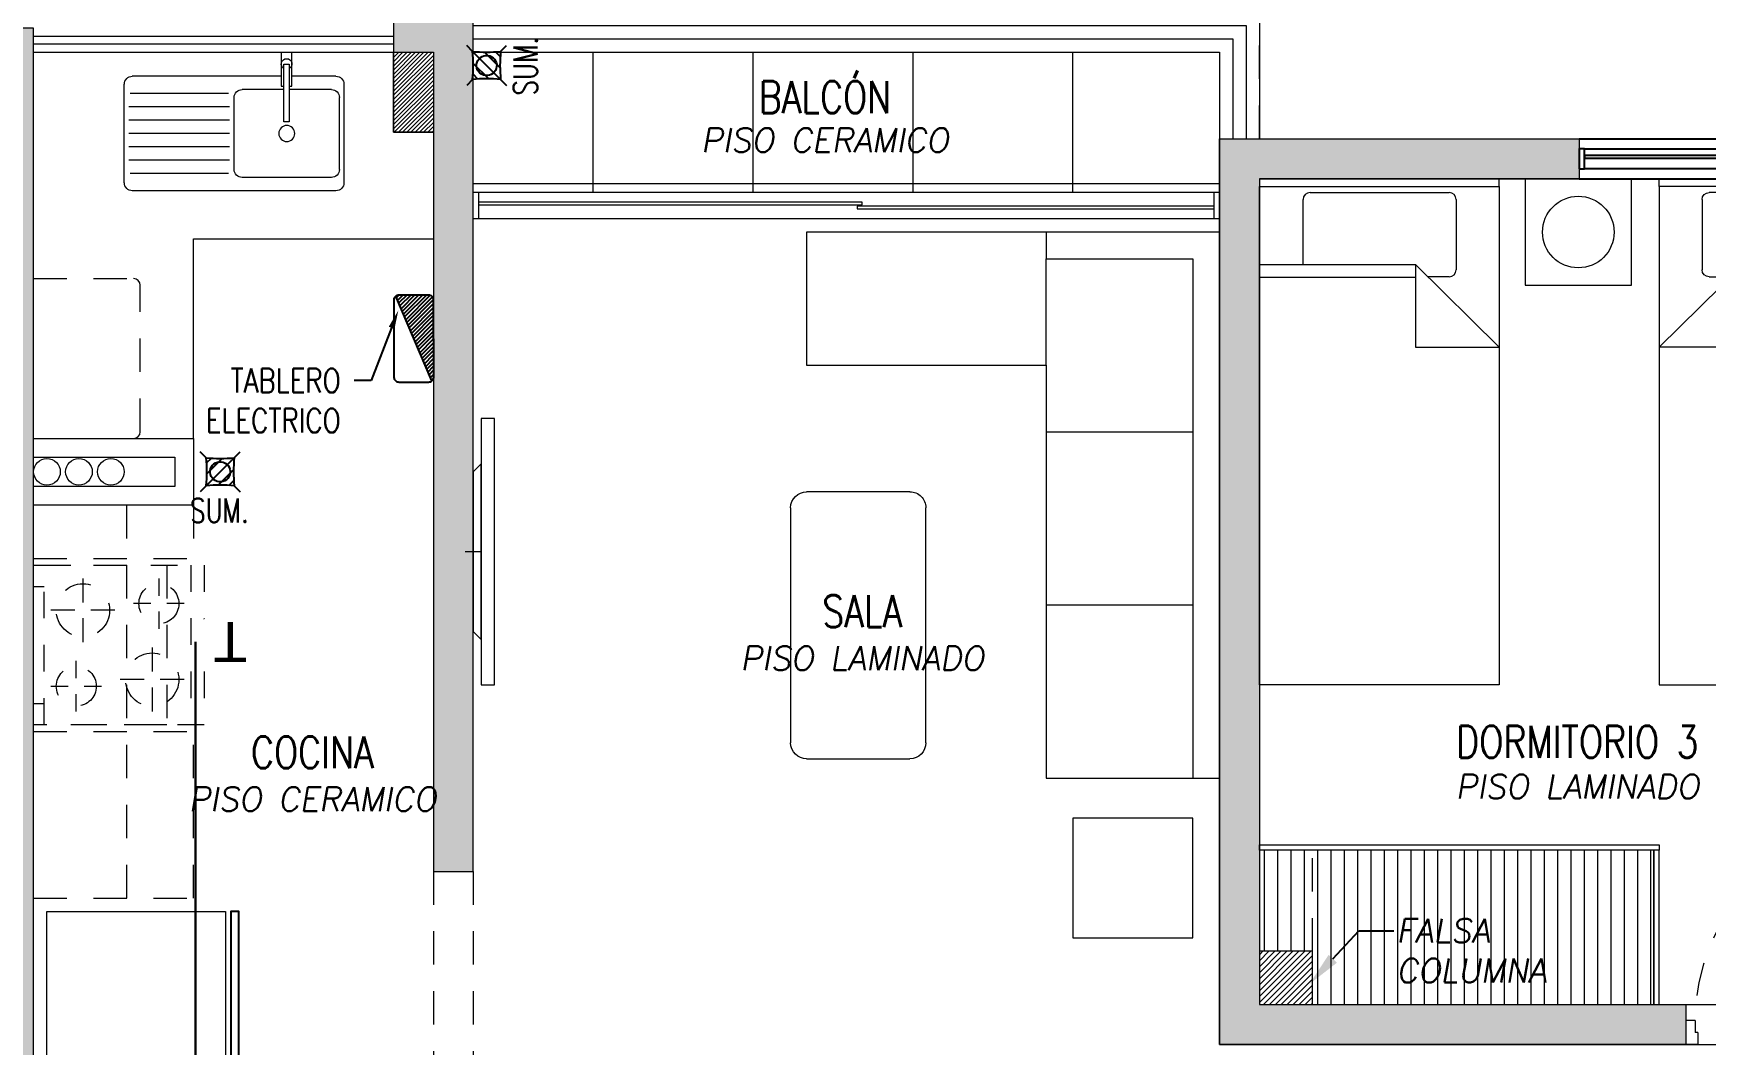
# Model space of a CAD drawing. Header units: millimetres. Extents: x -3 to 53, y -110 to 39.
# Drawn here: x 10.5 to 16.77, y -45.06 to -41.26 of the extents above; entities that cross this region are included whole.
import ezdxf
from ezdxf import colors
from ezdxf.entities.mleader import LeaderData, LeaderLine
from ezdxf.enums import TextEntityAlignment as Align
from ezdxf.math import Vec2, Vec3

# ---------------------------------------------------------------- set-up
doc = ezdxf.new("R2010")
doc.units = ezdxf.units.MM
doc.set_wipeout_variables(frame=1)
doc.linetypes.add('HIDDEN2', pattern=[0.1875, 0.125, -0.0625])
for name, color, linetype in [('A-BARANDAS', 8, 'Continuous'), ('A-COCINAS-LAV', 8, 'Continuous'), ('A-EST HATCH', 8, 'Continuous'), ('A-EST PLACAS', 8, 'Continuous'), ('A-EST VIGAS', 8, 'HIDDEN2'), ('A-HATCH', 8, 'Continuous'), ('A-MURO BAJO', 8, 'Continuous'), ('A-NUMERACIONDEP', 8, 'Continuous'), ('A-PROYECCIONES', 8, 'HIDDEN2'), ('A-TEXTO-ACABADO PISO', 8, 'Continuous'), ('A-TEXTO-INDICACIONES', 8, 'Continuous'), ('DLP_MOBILIARIO', 8, 'Continuous'), ('DLP_MOBILIARIO FIJO', 8, 'Continuous'), ('DLP_TEXTO AMBIENTE', 8, 'Continuous')]:
    doc.layers.add(name, color=color, linetype=linetype)
for name, color, linetype, lineweight in [('A-MUROS', 8, 'Continuous', 30), ('MQ.CANALI DYA', 3, 'LINEAPERPEN', 30), ('MQ_DETECTOR TEMPERATURA', 5, 'Continuous', 50)]:
    doc.layers.add(name, color=color, linetype=linetype, lineweight=lineweight)
doc.styles.add('R80', font='ARIALN.TTF', dxfattribs={"height": 2.03})
doc.styles.add('ROMANS', font='ROMANS.shx', dxfattribs={"oblique": 10})
doc.styles.get("Standard").update_dxf_attribs({"font": 'arial.ttf'})
doc.styles.add('TXT_COTAS', font='romans.shx', dxfattribs={"width": 0.8})
doc.linetypes.add('LINEAPERPEN', pattern='A,0.75,-0.2,["I",Standard,S=0.12,R=0.09,X=0,Y=-0.06],-0.25', length=1.2)

# ---------------------------------------------------------------- blocks, each defined once
blk = doc.blocks.new('_Dot')
at = {"color": 0, "linetype": 'ByBlock', "lineweight": -2}
blk.add_line((-0.5, 0), (-1, 0), dxfattribs=at)
at = {"color": 0, "linetype": 'ByBlock', "const_width": 0.5}
blk.add_lwpolyline([(-0.25, 0, 1), (0.25, 0, 1)], format="xyb", close=True, dxfattribs=at)
blk = doc.blocks.new('EST.P11')
at = {"layer": 'A-EST HATCH', "lineweight": 0}
h = blk.add_hatch(color=8, dxfattribs=at)
h.dxf.hatch_style = 1
h.paths.add_polyline_path([(10.5, -2.74), (10.5, 3.375), (12.15, 3.375), (12.15, 3.525), (10.35, 3.525), (10.35, 2.65), (8.85, 2.65), (8.85, 3.15), (8.7, 3.15), (8.7, 2.5), (10.35, 2.5), (10.35, -2.74)])
h.paths.add_polyline_path([(18.45, 7.325), (20.05, 7.325), (20.05, 10.425), (18.85, 10.425), (18.85, 10.575), (20.2, 10.575), (20.2, 7.175), (18.45, 7.175)])
h.paths.add_polyline_path([(17.65, 10.575), (17.5, 10.575), (17.5, 7.175), (17.65, 7.175)])
h.paths.add_polyline_path([(11.85, 11.05), (11.85, 10.9), (12, 10.9), (12, 7.825), (12.15, 7.825), (12.15, 11.05)])
h.paths.add_polyline_path([(22.45, 4.725), (13.05, 4.725), (13.05, 4.875), (16.6, 4.875), (16.6, 6.275), (16.8, 6.275), (16.8, 4.875), (19.7, 4.875), (19.7, 6.275), (19.85, 6.275), (19.85, 4.875), (22.25, 4.875), (22.25, 6.125), (20.6, 6.125), (20.6, 6.275), (22.875, 6.275), (22.875, 6.125), (22.45, 6.125)])
h.paths.add_polyline_path([(15.1, 10.425), (15.1, 7.325), (16.7, 7.325), (16.7, 7.175), (14.95, 7.175), (14.95, 10.575), (16.3, 10.575), (16.3, 10.425)])
h.paths.add_polyline_path([(10.35, 5.75), (8.7, 5.75), (8.7, 5.1), (8.85, 5.1), (8.85, 5.6), (10.35, 5.6), (10.35, 4.725), (12.15, 4.725), (12.15, 4.875), (10.5, 4.875), (10.5, 10.99), (10.35, 10.99)])
h.paths.add_polyline_path([(5.85, 10.9), (5.25, 10.9), (5.25, 11.05), (6, 11.05), (6, 7.65), (4.85, 7.65), (4.85, 7.8), (5.85, 7.8)])
h.paths.add_polyline_path([(4.05, 11.05), (4.05, 7.65), (3.9, 7.65), (3.9, 11.05)])
h.paths.add_polyline_path([(3.1, 7.8), (1.5, 7.8), (1.5, 10.9), (2.7, 10.9), (2.7, 11.05), (1.35, 11.05), (1.35, 7.65), (3.1, 7.65)])
h.paths.add_polyline_path([(4.05, -2.8), (4.05, 0.6), (3.9, 0.6), (3.9, -2.8)])
h.paths.add_polyline_path([(3.1, 0.45), (1.5, 0.45), (1.5, -2.65), (2.7, -2.65), (2.7, -2.8), (1.35, -2.8), (1.35, 0.6), (3.1, 0.6)])
h.paths.add_polyline_path([(8.7, -0.35), (8.85, -0.35), (8.85, -2.65), (9, -2.65), (9, -2.8), (8.7, -2.8)])
h.paths.add_polyline_path([(18.45, 0.925), (20.05, 0.925), (20.05, -2.175), (18.85, -2.175), (18.85, -2.325), (20.2, -2.325), (20.2, 1.075), (18.45, 1.075)])
h.paths.add_polyline_path([(17.65, -2.325), (17.5, -2.325), (17.5, 1.075), (17.65, 1.075)])
h.paths.add_polyline_path([(12.15, -2.8), (11.85, -2.8), (11.85, -2.65), (12, -2.65), (12, 0.425), (12.15, 0.425)])
h.paths.add_polyline_path([(15.1, -2.175), (15.1, 0.925), (16.7, 0.925), (16.7, 1.075), (14.95, 1.075), (14.95, -2.325), (16.3, -2.325), (16.3, -2.175)])
h.paths.add_polyline_path([(6, -2.8), (6, 0.6), (4.85, 0.6), (4.85, 0.45), (5.85, 0.45), (5.85, -2.65), (5.25, -2.65), (5.25, -2.8)])
h.paths.add_polyline_path([(3.0968, 5.55), (2.95, 5.55), (2.95, 6.75), (5.1, 6.75), (5.1, 6.6), (4.65, 6.6), (4.65, 5), (4.45, 5), (4.45, 6.6), (3.1, 6.6), (3.1, 5.55)], flags=17)
h.paths.add_polyline_path([(3.0968, 2.7), (2.95, 2.7), (2.95, 1.5), (5.1, 1.5), (5.1, 1.65), (4.65, 1.65), (4.65, 3.25), (4.45, 3.25), (4.45, 1.65), (3.1, 1.65), (3.1, 2.7)], flags=17)
h.paths.add_polyline_path([(8.8501, 4.2), (6, 4.2), (6, 6.75), (5.85, 6.75), (5.85, 4.2), (3.1, 4.2), (3.1, 4.8), (2.95, 4.8), (2.95, 4.2), (0.15, 4.2), (0.15, 8.25), (0, 8.25), (0, 0), (0.15, 0), (0.15, 4.05), (2.95, 4.05), (2.95, 3.45), (3.1, 3.45), (3.1, 4.05), (5.85, 4.05), (5.85, 1.5), (6, 1.5), (6, 4.05), (8.8501, 4.05)])
h.paths.add_polyline_path([(8.7, 11.05), (8.7, 8.6), (8.85, 8.6), (8.85, 10.9), (9, 10.9), (9, 11.05)])
h.paths.add_polyline_path([(22.9, 4.725), (25, 4.725), (25, 4.875), (23.05, 4.875), (23.05, 8.575), (25, 8.575), (25, 8.725), (23.05, 8.725), (23.05, 10.575), (22.2, 10.575), (22.2, 10.425), (22.9, 10.425)])
h.paths.add_polyline_path([(26.7, 4.725), (26.85, 4.725), (26.85, 8.725), (26.7, 8.725)])
h.paths.add_polyline_path([(47.1, 1.5), (45.2, 1.5), (45.2, 1.65), (46.95, 1.65), (46.95, 4.05), (41.1999, 4.05), (41.1999, 4.2), (46.95, 4.2), (46.95, 6.6), (45.2, 6.6), (45.2, 6.75), (47.1, 6.75)])
h.paths.add_polyline_path([(24.05, 3.525), (25.9, 3.525), (25.9, 3.375), (24.05, 3.375)], flags=17)
h.paths.add_polyline_path([(21.05, 1.975), (21.05, 2.125), (22.85, 2.125), (22.85, 3.375), (20.3, 3.375), (20.3, 1.975), (20.15, 1.975), (20.15, 3.375), (16.8, 3.375), (16.8, 1.975), (16.6, 1.975), (16.6, 3.375), (13.05, 3.375), (13.05, 3.525), (23.05, 3.525), (23.05, 1.975)])
h.paths.add_polyline_path([(23.05, 1.95), (23.05, -1.775), (26.7, -1.775), (26.7, 0.875), (24.35, 0.875), (24.35, 1.425), (24.05, 1.425), (24.05, 1.575), (24.5, 1.575), (24.5, 1.025), (26.7, 1.025), (26.7, 3.525), (26.85, 3.525), (26.85, -1.925), (23.05, -1.925), (23.05, -2.325), (22.2, -2.325), (22.2, -2.175), (22.9, -2.175), (22.9, 1.95)])
h.paths.add_polyline_path([(43.75, 7.8), (45.35, 7.8), (45.35, 7.6), (43.75, 7.6)])
h.paths.add_polyline_path([(43.75, 0.65), (45.35, 0.65), (45.35, 0.45), (43.75, 0.45)])
h.paths.add_polyline_path([(30.85, 2.375), (30.85, 3.525), (29.75, 3.525), (29.75, 2.375), (29.9, 2.375), (29.9, 3.375), (30.75, 3.375), (30.75, 2.375)])
h.paths.add_polyline_path([(39.5497, 4.875), (39.5497, 4.725), (39.7, 4.725), (39.7, 5.6), (41.1999, 5.6), (41.1999, 5.1009), (41.35, 5.1009), (41.35, 5.75), (39.7, 5.75), (39.7, 7.75), (39.55, 7.75), (39.55, 4.875)])
edge = h.paths.add_edge_path()
edge.add_line((30.85, 4.725), (30.85, 4.875))
edge.add_line((30.85, 4.875), (30.85, 5.875))
edge.add_line((30.85, 5.875), (30.75, 5.875))
edge.add_line((30.75, 5.875), (30.75, 4.875))
edge.add_line((30.75, 4.875), (30.35, 4.875))
edge.add_line((30.35, 4.875), (30.35, 5.875))
edge.add_line((30.35, 5.875), (30.2, 5.875))
edge.add_line((30.2, 5.875), (30.2, 4.725))
edge.add_line((30.2, 4.725), (30.85, 4.725))
h.paths.add_polyline_path([(33.45, 5.55), (33.45, 4.95), (33.25, 4.95), (33.25, 5.55), (33.3, 5.55), (33.3, 7.7501), (33.45, 7.7501)])
h.paths.add_polyline_path([(33.45, 2.7), (33.45, 3.3), (33.25, 3.3), (33.25, 2.7), (33.3, 2.7), (33.3, 0.4999), (33.45, 0.4999)])
at = {"layer": 'A-EST PLACAS', "color": 8, "lineweight": 0}
for points in [[(11.85, 11.05), (11.85, 10.9), (12, 10.9), (12, 7.825), (12.15, 7.825), (12.15, 11.05)], [(10.35, 5.75), (8.7, 5.75), (8.7, 5.1), (8.85, 5.1), (8.85, 5.6), (10.35, 5.6), (10.35, 4.725), (12.15, 4.725), (12.15, 4.875), (10.5, 4.875), (10.5, 10.99), (10.35, 10.99)], [(15.1, 10.425), (15.1, 7.325), (16.7, 7.325), (16.7, 7.175), (14.95, 7.175), (14.95, 10.575), (16.3, 10.575), (16.3, 10.425)]]:
    blk.add_lwpolyline(points, close=True, dxfattribs=at)
at = {"layer": 'A-EST VIGAS', "color": 8, "lineweight": 0}
for p, q in [((16.3, 10.575), (17.5, 10.575)), ((12, 7.825), (12, 4.875)), ((12.15, 7.825), (12.15, 4.875)), ((16.7, 7.325), (17.5, 7.325)), ((16.7, 7.175), (17.5, 7.175))]:
    blk.add_line(p, q, dxfattribs=at)
blk.add_lwpolyline([(15.1, 10.575), (15.1, 11.05), (12.15, 11.05)], dxfattribs=at)
blk = doc.blocks.new('*U254')
at = {"color": 8}
for p, q in [((-0.0526, 0.0526), (-0.0746, 0.0746)), ((0.0526, 0.0526), (0.0746, 0.0746)), ((-0.0526, -0.0526), (0.0526, 0.0526)), ((-0.051, 0.0331), (-0.0331, 0.051)), ((-0.0501, -0.008), (0.008, 0.05)), ((-0.008, -0.05), (0.0501, 0.008)), ((-0.0526, -0.0526), (-0.0746, -0.0746)), ((0.0331, -0.051), (0.051, -0.0331)), ((0.0526, -0.0526), (0.0746, -0.0746))]:
    blk.add_line(p, q, dxfattribs=at)
for centre, major_axis, start_param, end_param in [((0, 0.5882), (0.1673, 0.5115), 3.359812, 3.55544), ((-0.5912, 0), (-0.5144, 0.1682), 3.360366, 3.554886), ((0, 0), (0.0118, 0.036), 5.813820330443059, 12.09700563762265), ((0.5912, 0), (-0.5144, 0.1682), 0.218773, 0.413293), ((0, -0.5882), (-0.5115, 0.1673), -1.352577, -1.156949)]:
    blk.add_ellipse(centre, major_axis=major_axis, ratio=1, start_param=start_param, end_param=end_param, dxfattribs=at)
at = {"layer": 'A-TEXTO-INDICACIONES', "color": 8, "style": 'ROMANS', "width": 0.75}
blk.add_text('SUM.', height=0.09, dxfattribs=at).set_placement((-0.1125, -0.1903))
blk = doc.blocks.new('IISS P11')
at = {"ltscale": 0.05, "rotation": 90}
blk.add_blockref('*U254', (10.85, -0.1997), dxfattribs=at)
at = {"ltscale": 0.05}
blk.add_blockref('*U254', (9.85, -1.725), dxfattribs=at)
blk = doc.blocks.new('TEXTO AMBIENTES P11')
at = {"layer": 'A-TEXTO-ACABADO PISO', "color": 8, "lineweight": 0, "char_height": 0.09, "attachment_point": 2, "style": 'ROMANS'}
for s, width, insert in [('PISO CERAMICO', 1.20225, (12.1197, -0.435)), ('PISO LAMINADO', 1.034523, (12.2599, -2.3799, 0)), ('PISO LAMINADO', 1.20225, (14.9438, -2.8614)), ('PISO CERAMICO', 1.20225, (10.1962, -2.9087))]:
    blk.add_mtext_dynamic_manual_height_columns(s, width=width, gutter_width=12.5, heights=[0], dxfattribs=dict(at, insert=insert))
at = {"layer": 'DLP_TEXTO AMBIENTE', "color": 8, "lineweight": 0, "style": 'ROMANS', "width": 0.8}
for s, p in [('BALCÓN', (12.12, -0.3782, 0)), ('SALA', (12.26, -2.3086, 0)), ('DORMITORIO 3', (14.9436, -2.7981)), ('COCINA', (10.1962, -2.8381, 0))]:
    blk.add_text(s, height=0.12, dxfattribs=at).set_placement(p, align=Align.CENTER)
blk = doc.blocks.new('*U102')
at = {"linetype": 'Continuous'}
h = blk.add_hatch(dxfattribs=at)
h.set_pattern_fill('ANSI31', color=256, scale=0.1, style=0)
h.set_pattern_definition([(45, (0, 0), (-0.0088388, 0.0088388), [])])
h.paths.add_polyline_path([(0.1975, 0.0657, 0.414214), (0.1752, 0.088), (-0.1751, 0.0881, 0.198912), (-0.1909, 0.0816), (0.1909, -0.0816, 0.198912), (0.1975, -0.0658)])
blk.add_line((-0.1909, 0.0816), (0.1909, -0.0816), dxfattribs=at)
blk.add_lwpolyline([(-0.1975, 0.0658), (-0.1975, -0.0657, 0.414214), (-0.1752, -0.088), (0.1751, -0.0881, 0.414214), (0.1975, -0.0658), (0.1975, 0.0657, 0.414214), (0.1752, 0.088), (-0.1751, 0.0881, 0.414214)], format="xyb", close=True, dxfattribs=at)
blk = doc.blocks.new('A$C4BFA03A9')
at = {"color": 8, "lineweight": 0}
for points in [[(0.06, -0.5), (0.11, -0.5), (0.11, 0.5), (0.06, 0.5)], [(0.03, -0.3), (0.06, -0.33), (0.06, 0.33), (0.03, 0.3)]]:
    blk.add_lwpolyline(points, close=True, dxfattribs=at)
at = {"layer": 'A-PROYECCIONES', "color": 8, "lineweight": 0, "ltscale": 0.15}
blk.add_line((0.06, 0), (0, 0), dxfattribs=at)
blk = doc.blocks.new('1 PLAZA')
at = {"color": 8, "lineweight": 0}
for p, q in [((-0.2592, -0.0513), (0.2619, -0.0513)), ((-0.2859, -0.3221), (-0.2859, -0.0781)), ((0.2887, -0.0781), (0.2887, -0.3415)), ((-0.45, -0.3221), (0.1356, -0.3221)), ((0.1356, -0.371), (-0.45, -0.371)), ((0.45, -0.6318), (0.1356, -0.3221)), ((0.1356, -0.3221), (0.1356, -0.6318)), ((0.2619, -0.3683), (0.1825, -0.3683)), ((0.1356, -0.6318), (0.45, -0.6318))]:
    blk.add_line(p, q, dxfattribs=at)
at = {"color": 8, "lineweight": 0, "extrusion": (4.49068e-08, -3.60286e-08, 1), "elevation": 0}
blk.add_lwpolyline([(-0.45, -0.0287), (0.45, -0.0287), (0.45, 0), (-0.45, 0)], close=True, dxfattribs=at)
at = {"color": 8, "lineweight": 0}
blk.add_lwpolyline([(-0.45, -1.9), (-0.45, -0.0287), (0.45, -0.0287), (0.45, -1.9)], close=True, dxfattribs=at)
for centre, start, end in [((-0.2592, -0.0781), 90, 180), ((0.2619, -0.0781), 0, 90), ((0.2619, -0.3415), 270, 0)]:
    blk.add_arc(centre, 0.0267, start, end, dxfattribs=at)
blk = doc.blocks.new('VELADOR')
at = {"color": 8, "lineweight": 0}
blk.add_lwpolyline([(0, 0.4), (0, 0), (0.4, 0), (0.4, 0.4)], close=True, dxfattribs=at)
blk.add_circle((0.2, 0.2), 0.1344, dxfattribs=at)
blk = doc.blocks.new('*U142')
at = {"color": 8, "lineweight": 0}
for p, q in [((0.01, 0.755), (0.01, 0.8)), ((0.055, 0.755), (0.01, 0.755)), ((0.1, 0.765), (0.055, 0.765)), ((0.055, 0.755), (0.055, 0.765)), ((0.1, 0.765), (0.1, 0.8)), ((0.055, 0.045), (0.01, 0.045)), ((0.01, 0.045), (0.01, 0)), ((0.055, 0.045), (0.055, 0.035)), ((0.1, 0.035), (0.055, 0.035)), ((0.1, 0.035), (0.1, 0))]:
    blk.add_line(p, q, dxfattribs=at)
blk.add_lwpolyline([(0.83, 0.07), (0.83, 0.035), (0.1, 0.035), (0.1, 0.07)], close=True, dxfattribs=at)
at = {"color": 8, "linetype": 'HIDDEN2', "lineweight": 0}
blk.add_arc((0.0996, 0.034), 0.731, 2.23015, 89.96723, dxfattribs=at)
blk = doc.blocks.new('VP.120')
at = {"layer": 'A-MURO BAJO'}
for p, q in [((0, 0), (1.2, 0)), ((0, -0.15), (1.2, -0.15))]:
    blk.add_line(p, q, dxfattribs=at)
at = {"layer": 'DLP_MOBILIARIO FIJO', "color": 251}
for p, q in [((0.02, -0.0375), (1.18, -0.0375)), ((1.18, -0.1125), (0.02, -0.1125))]:
    blk.add_line(p, q, dxfattribs=at)
at = {"layer": 'DLP_MOBILIARIO FIJO', "color": 6}
for points in [[(0, -0.1125), (0.02, -0.1125), (0.02, -0.0375), (0, -0.0375)], [(1.2, -0.1125), (1.18, -0.1125), (1.18, -0.0375), (1.2, -0.0375)]]:
    blk.add_lwpolyline(points, close=True, dxfattribs=at)
at = {"layer": 'DLP_MOBILIARIO FIJO', "elevation": 0}
for points in [[(0.61, -0.0625), (0.02, -0.0625), (0.02, -0.0725), (0.61, -0.0725)], [(0.59, -0.0875), (1.18, -0.0875), (1.18, -0.0775), (0.59, -0.0775)]]:
    blk.add_lwpolyline(points, close=True, dxfattribs=at)
blk = doc.blocks.new('SOFA SEC')
at = {"color": 8, "lineweight": 0}
for p, q in [((0, 0.65), (0.1, 0.65)), ((0.1, 0.65), (0.1, 0.1)), ((0.5, 0.65), (0.1, 0.65)), ((0.75, 0.65), (0.75, 0.1)), ((1.4, 0.65), (1.4, 0.1)), ((0.1, 0.1), (2.05, 0.1))]:
    blk.add_line(p, q, dxfattribs=at)
blk.add_lwpolyline([(0.5, 1.55), (0.5, 0.65), (2.05, 0.65), (2.05, 0), (0, 0), (0, 1.55)], close=True, dxfattribs=at)
blk = doc.blocks.new('MESA CENTRO')
at = {"color": 8, "lineweight": 0}
for p, q in [((-0.1937, 0), (0.1937, 0)), ((-0.2537, -0.9421), (-0.2537, -0.06)), ((0.2537, -0.06), (0.2537, -0.9421)), ((0.1937, -1.0021), (-0.1937, -1.0021))]:
    blk.add_line(p, q, dxfattribs=at)
for centre, start, end in [((-0.1937, -0.06), 90, 180), ((0.1937, -0.06), 0, 90), ((-0.1937, -0.9421), 180, 270), ((0.1937, -0.9421), 270, 0)]:
    blk.add_arc(centre, 0.06, start, end, dxfattribs=at)
blk = doc.blocks.new('A$C33FC7C8B')
at = {"color": 8, "lineweight": 0, "ltscale": 0.5}
for p, q in [((0.08, 0.64, -0.0001), (0.52, 0.64, 0.0001)), ((0.08, 0.64, -0.0001), (0.08, 0.6, -0.0001)), ((0.52, 0.64, 0.0001), (0.52, 0.6, 0.0001)), ((0, 0, -0.0001), (0, 0.6, -0.0001)), ((0, 0.6, -0.0001), (0.6, 0.6, 0.0001)), ((0.145, 0.575, -0.0001), (0.145, 0.51, -0.0001)), ((0.43, 0.485, 0.0001), (0.43, 0.575, 0.0001)), ((0.6, 0.6, 0.0001), (0.6, 0, 0.0001)), ((0.05, 0.48, -0.0001), (0.115, 0.48, -0.0001)), ((0.145, 0.45, -0.0001), (0.145, 0.385, -0.0001)), ((0.175, 0.48, -0.0001), (0.24, 0.48, 0)), ((0.4, 0.455, 0), (0.31, 0.455, 0)), ((0.55, 0.455, 0.0001), (0.46, 0.455, 0.0001)), ((0.43, 0.335, 0.0001), (0.43, 0.425, 0.0001)), ((0.17, 0.225, -0.0001), (0.17, 0.315, -0.0001)), ((0.455, 0.2, 0.0001), (0.455, 0.265, 0.0001)), ((0.14, 0.195, -0.0001), (0.05, 0.195, -0.0001)), ((0.29, 0.195, 0), (0.2, 0.195, 0)), ((0.17, 0.075, -0.0001), (0.17, 0.165, -0.0001)), ((0.425, 0.17, 0.0001), (0.36, 0.17, 0)), ((0.455, 0.075, 0.0001), (0.455, 0.14, 0.0001)), ((0.55, 0.17, 0.0001), (0.485, 0.17, 0.0001)), ((0.6, 0.05, 0.0001), (0, 0.05, -0.0001)), ((0.6, 0, 0.0001), (0, 0, -0.0001))]:
    blk.add_line(p, q, dxfattribs=at)
for centre, radius in [((0.145, 0.48), 0.075), ((0.43, 0.455), 0.1), ((0.17, 0.195), 0.1), ((0.455, 0.17), 0.075)]:
    blk.add_circle(centre, radius, dxfattribs=at)
blk = doc.blocks.new('REFRI')
blk.add_wipeout([(-0.4, -0.69), (-0.4, -0.72), (0.4, -0.72), (0.4, -0.69)])
at = {"color": 8, "lineweight": 0}
blk.add_lwpolyline([(-0.4, 0), (0.4, 0), (0.4, -0.67), (-0.4, -0.67)], close=True, dxfattribs=at)
blk.add_lwpolyline([(-0.4, -0.69), (-0.4, -0.72), (0.4, -0.72), (0.4, -0.69)], close=True)
blk = doc.blocks.new('LAV-COC_01')
at = {"color": 8, "lineweight": 0}
for p, q in [((0.4, 0.8243, 0), (0.03, 0.8243, 0)), ((0, 0.2352, 0), (0, 0.7943, 0)), ((0.215, 0.4293), (0.215, 0.8071, 0)), ((0.265, 0.4293), (0.265, 0.8071, 0)), ((0.315, 0.4293), (0.315, 0.8071, 0)), ((0.365, 0.4334, 0), (0.365, 0.803, 0)), ((0.43, 0.03, 0), (0.43, 0.7943, 0)), ((0.05, 0.2252), (0.05, 0.3821, 0)), ((0.35, 0.4121, 0), (0.08, 0.4121, 0)), ((0.38, 0.0471, 0), (0.38, 0.3821, 0)), ((0, 0.03), (0, 0.1952, 0)), ((0.05, 0.0471, 0), (0.05, 0.2052)), ((0.03, 0), (0.4, 0, 0)), ((0.35, 0.0171, 0), (0.08, 0.0171, 0))]:
    blk.add_line(p, q, dxfattribs=at)
at = {"color": 8, "lineweight": 0, "extrusion": (-8.98137e-08, -2.25602e-18, 1)}
for p, q in [((0.065, 0.4334, 0), (0.065, 0.803, 0)), ((0.115, 0.4293, 0), (0.115, 0.8071, 0)), ((0.165, 0.4293, 0), (0.165, 0.8071, 0))]:
    blk.add_line(p, q, dxfattribs=at)
at = {"color": 8, "lineweight": 0, "extrusion": (-4.49068e-08, 3.60285e-08, 1), "elevation": 0}
for points in [[(-0.09, 0.2352), (0.0374, 0.2352), (0.0374, 0.2252)], [(0.0374, 0.2052), (0.0374, 0.1952), (-0.09, 0.1952)]]:
    blk.add_lwpolyline(points, dxfattribs=at)
blk.add_lwpolyline([(-0.0458, 0.2052), (0.1708, 0.2052), (0.1708, 0.2252), (-0.0458, 0.2252)], close=True, dxfattribs=at)
at = {"color": 8, "lineweight": 0, "extrusion": (-4.49068e-08, 3.60285e-08, 1)}
blk.add_arc((-0.0458, 0.2152, 0), 0.02, 29.99971, 329.99971, dxfattribs=at)
at = {"color": 8, "lineweight": 0}
for centre, start_param, end_param in [((0.03, 0.7943, 0), -0.785398, 0.785398), ((0.4, 0.7943, 0), -2.356194, -0.785398), ((0.08, 0.3821, 0), -0.785398, 0.785398), ((0.35, 0.3821, 0), -2.356194, -0.785398), ((0.03, 0.03), 0.785398, 2.356194), ((0.08, 0.0471, 0), 0.785398, 2.356194), ((0.35, 0.0471, 0), 2.356194, 3.926991), ((0.4, 0.03, 0), 2.356194, 3.926991)]:
    blk.add_ellipse(centre, major_axis=(-0.0212, 0.0212), ratio=1, start_param=start_param, end_param=end_param, dxfattribs=at)
blk.add_ellipse((0.215, 0.2146, 0), major_axis=(-0.0212, 0.0212), ratio=1, dxfattribs=at)
blk = doc.blocks.new('DPTO 75_D1')
at = {"layer": 'A-HATCH', "lineweight": 0}
h = blk.add_hatch(dxfattribs=at)
h.set_pattern_fill('ANSI31', color=8, scale=0.0035)
h.set_pattern_definition([(45, (-12.042183, -4.724965), (-0.007857724, 0.007857724), [])])
h.paths.add_polyline_path([(-0.15, 5.875), (-0.3, 5.875), (-0.3, 6.175), (-0.15, 6.175)])
h = blk.add_hatch(dxfattribs=at)
h.set_pattern_fill('_USER', color=8, scale=0.6, double=1, pattern_type=0)
h.set_pattern_definition([(0, (-7e-06, 6.175), (0, 0.6), []), (90, (-7e-06, 6.175), (-0.6, 4e-17), [])])
h.paths.add_polyline_path([(2.8, 6.175), (2.8, 5.65), (0, 5.65), (0, 6.175)])
h = blk.add_hatch(dxfattribs=at)
h.set_pattern_fill('ANSI31', color=8, scale=0.005)
h.set_pattern_definition([(45, (8.629694, -51.797116), (-0.01122532, 0.01122532), [])])
h.paths.add_polyline_path([(2.95, 2.8), (3.15, 2.8), (3.15, 2.6), (2.95, 2.6)])
at = {"layer": 'DLP_MOBILIARIO FIJO', "lineweight": 0}
h = blk.add_hatch(dxfattribs=at)
h.set_pattern_fill('_USER', color=8, scale=0.05, angle=270, pattern_type=0)
h.set_pattern_definition([(270, (-36.53, -17.095035), (0.05, -9e-18), [])])
h.paths.add_polyline_path([(4.43, 3.18), (4.43, 2.6), (3.15, 2.6), (3.15, 2.8), (2.95, 2.8), (2.95, 3.18)])
at = {"color": 8, "lineweight": 0}
blk.add_lwpolyline([(-0.3, 6.205), (-1.65, 6.205), (-1.65, 6.235), (-0.3, 6.235)], close=True, dxfattribs=at)
for centre in [(-1.6, 4.6), (-1.48, 4.6), (-1.36, 4.6)]:
    blk.add_circle(centre, 0.05, dxfattribs=at)
for centre, start, end in [((-1.2749, 5.3, 0), 0, 90), ((-1.2749, 4.75, 0), 270, 0)]:
    blk.add_arc(centre, 0.025, start, end, dxfattribs=at)
at = {"layer": 'A-BARANDAS', "color": 8, "lineweight": 0, "elevation": 0}
for points in [[(0, 6.275), (2.9, 6.275), (2.9, 5.85)], [(0, 6.225), (2.85, 6.225), (2.85, 5.85)]]:
    blk.add_lwpolyline(points, dxfattribs=at)
at = {"layer": 'A-HATCH', "color": 8, "lineweight": 0}
blk.add_lwpolyline([(-0.15, 5.875), (-0.3, 5.875), (-0.3, 6.175), (-0.15, 6.175)], close=True, dxfattribs=at)
blk.add_lwpolyline([(-0.15, 5.875), (-0.3, 5.875), (-0.3, 6.175), (-0.15, 6.175)], close=True, dxfattribs=at)
at = {"layer": 'A-MURO BAJO', "color": 8, "lineweight": 0}
for p, q in [((2.95, 6.325), (2.95, 5.85)), ((-1.65, 6.175), (-0.3, 6.175)), ((0.02, 5.65, 0), (2.78, 5.65, 0)), ((2.78, 5.55, 0), (0.02, 5.55, 0)), ((-1.05, 4.725), (-1.05, 5.475)), ((-1.05, 5.475), (-0.15, 5.475))]:
    blk.add_line(p, q, dxfattribs=at)
at = {"layer": 'A-MURO BAJO', "color": 8, "lineweight": 0, "elevation": 0}
blk.add_lwpolyline([(0, 6.175), (2.8, 6.175), (2.8, 5.85)], dxfattribs=at)
at = {"layer": 'A-MUROS', "color": 8, "lineweight": 0}
for p, q in [((-0.3, 6.325), (-0.3, 5.875)), ((0, 3.1), (0, 6.325)), ((-1.65, 2.1), (-1.65, 6.265)), ((-0.3, 5.875), (-0.15, 5.875)), ((-0.15, 5.875), (-0.15, 3.1)), ((2.8, 5.85), (2.8, 2.45)), ((2.8, 5.85), (4.15, 5.85)), ((4.15, 5.85), (4.15, 5.7)), ((2.95, 5.7), (2.95, 2.8)), ((2.95, 5.7), (4.15, 5.7)), ((-1.65, 4.725), (-1.05, 4.725)), ((-1.05, 4.725), (-1.05, 4.475)), ((-1.65, 4.655), (-1.12, 4.655)), ((-1.12, 4.655), (-1.12, 4.545)), ((-1.12, 4.545), (-1.65, 4.545)), ((-1.05, 4.475), (-1.65, 4.475)), ((-0.15, 3.1), (0, 3.1)), ((3.15, 2.8), (2.95, 2.8)), ((3.15, 2.6), (3.15, 2.8)), ((3.15, 2.6), (4.55, 2.6)), ((4.55, 2.6), (4.55, 2.45)), ((2.8, 2.45), (4.55, 2.45))]:
    blk.add_line(p, q, dxfattribs=at)
at = {"layer": 'A-PROYECCIONES', "color": 8, "lineweight": 0}
for p, q in [((-1.6499, 5.325, 0), (-1.2749, 5.325, 0)), ((-1.2499, 4.75, 0), (-1.2499, 5.3, 0)), ((-1.3, 3, 0), (-1.3, 4.475)), ((-1.05, 4.475), (-1.05, 4.275, 0)), ((-1.65, 4.275), (-1.05, 4.275, 0)), ((-1.65, 3.625, 0), (-1.05, 3.625, 0)), ((-1.05, 3, 0), (-1.05, 3.625, 0)), ((-1.65, 3), (-1.05, 3, 0))]:
    blk.add_line(p, q, dxfattribs=at)
blk.add_lwpolyline([(-1.15, 4.25), (-1.15, 3.65), (-1.65, 3.65), (-1.65, 4.25)], close=True, dxfattribs=at)
at = {"layer": 'DLP_MOBILIARIO', "color": 8, "lineweight": 0, "elevation": 0}
blk.add_lwpolyline([(2.25, 3.3), (2.25, 2.85), (2.7, 2.85), (2.7, 3.3)], close=True, dxfattribs=at)
at = {"layer": 'DLP_MOBILIARIO FIJO', "color": 8, "lineweight": 0, "elevation": 0}
for points in [[(0.02, 5.55), (0, 5.55), (0, 5.65), (0.02, 5.65)], [(2.8, 5.55), (2.78, 5.55), (2.78, 5.65), (2.8, 5.65)], [(1.46, 5.6125), (0.02, 5.6125), (0.02, 5.6025), (1.46, 5.6025)], [(1.44, 5.5875), (2.78, 5.5875), (2.78, 5.5975), (1.44, 5.5975)], [(4.45, 3.2), (4.45, 3.18), (2.95, 3.18), (2.95, 3.2)], [(4.43, 2.6), (4.45, 2.6), (4.45, 3.18), (4.43, 3.18)]]:
    blk.add_lwpolyline(points, close=True, dxfattribs=at)
at = {"layer": 'DLP_MOBILIARIO FIJO', "color": 8, "lineweight": 0}
blk.add_lwpolyline([(2.95, 2.6), (4.43, 2.6), (4.43, 3.18), (2.95, 3.18)], close=True, dxfattribs=at)
at = {"color": 8, "lineweight": 0}
blk.add_blockref('VP.120', (4.15, 5.85, 0), dxfattribs=at)
at = {"color": 8, "lineweight": 0, "xscale": -0.8329883684307153, "yscale": 0.8329883684307153, "zscale": 0.8329883684307151, "rotation": 270}
blk.add_blockref('*U102', (-0.2234, 5.1), dxfattribs=at)
at = {"layer": 'A-COCINAS-LAV', "color": 8, "lineweight": 0, "extrusion": (-3.60285e-08, 4.49068e-08, -1), "zscale": -1, "rotation": 270}
blk.add_blockref('LAV-COC_01', (0.4854, 6.0849, 0), dxfattribs=at)
at = {"layer": 'A-COCINAS-LAV', "color": 8, "lineweight": 0, "extrusion": (4.49068e-08, 3.60284e-08, 1), "rotation": 90}
blk.add_blockref('REFRI', (-1.6, 2.55, 0), dxfattribs=at)
at = {"layer": 'A-PROYECCIONES', "color": 8, "lineweight": 0, "ltscale": 0.5, "extrusion": (4.40218e-06, 0.000440452, 1), "rotation": 89.99999748287728}
blk.add_blockref('A$C33FC7C8B', (-1.01, 3.65, 0.0017), dxfattribs=at)
at = {"layer": 'DLP_MOBILIARIO', "color": 8, "lineweight": 0, "extrusion": (-4.49068e-08, 3.60286e-08, 1)}
for name, p in [('1 PLAZA', (3.4, 5.7, 0)), ('VELADOR', (3.9471, 5.3, 0))]:
    blk.add_blockref(name, p, dxfattribs=at)
at = {"layer": 'DLP_MOBILIARIO', "color": 8, "lineweight": 0, "extrusion": (-4.49068e-08, -3.60286e-08, -1), "zscale": -1}
blk.add_blockref('1 PLAZA', (-4.9, 5.7, 0), dxfattribs=at)
at = {"layer": 'DLP_MOBILIARIO', "color": 8, "lineweight": 0}
for name, p, xscale, rotation in [('SOFA SEC', (2.8, 5.5, 0), -1, 90.00043285210194), ('MESA CENTRO', (1.4447, 3.5229, 0), -0.9999999999999932, 180.0000225791111)]:
    blk.add_blockref(name, p, dxfattribs=dict(at, xscale=xscale, rotation=rotation))
blk.add_blockref('A$C4BFA03A9', (-0.03, 4.3, 0), dxfattribs=at)
at = {"layer": 'DLP_MOBILIARIO', "color": 8, "lineweight": 0, "rotation": 90}
blk.add_blockref('*U142', (5.35, 2.44, 0), dxfattribs=at)
blk = doc.blocks.new('TERMOSTA ADOSADO FCR 1 EN 75')
at = {"ltscale": 0.5}
blk.add_wipeout([(0.13, 0), (0.13, 0.0016), (0.13, 0.0033), (0.1299, 0.0049), (0.1298, 0.0065), (0.1297, 0.0082), (0.1296, 0.0098), (0.1295, 0.0114), (0.1293, 0.013), (0.1292, 0.0147), (0.129, 0.0163), (0.1288, 0.0179), (0.1285, 0.0195), (0.1283, 0.0211), (0.128, 0.0228), (0.1277, 0.0244), (0.1274, 0.026), (0.127, 0.0276), (0.1267, 0.0292), (0.1263, 0.0307), (0.1259, 0.0323), (0.1255, 0.0339), (0.1251, 0.0355), (0.1246, 0.0371), (0.1241, 0.0386), (0.1236, 0.0402), (0.1231, 0.0417), (0.1226, 0.0433), (0.122, 0.0448), (0.1215, 0.0463), (0.1209, 0.0479), (0.1203, 0.0494), (0.1196, 0.0509), (0.119, 0.0524), (0.1183, 0.0539), (0.1176, 0.0554), (0.1169, 0.0568), (0.1162, 0.0583), (0.1155, 0.0597), (0.1147, 0.0612), (0.1139, 0.0626), (0.1131, 0.0641), (0.1123, 0.0655), (0.1115, 0.0669), (0.1106, 0.0683), (0.1098, 0.0697), (0.1089, 0.071), (0.108, 0.0724), (0.1071, 0.0737), (0.1061, 0.0751), (0.1052, 0.0764), (0.1042, 0.0777), (0.1032, 0.079), (0.1022, 0.0803), (0.1012, 0.0816), (0.1002, 0.0829), (0.0991, 0.0841), (0.0981, 0.0854), (0.097, 0.0866), (0.0959, 0.0878), (0.0948, 0.089), (0.0936, 0.0902), (0.0925, 0.0913), (0.0913, 0.0925), (0.0902, 0.0936), (0.089, 0.0948), (0.0878, 0.0959), (0.0866, 0.097), (0.0854, 0.0981), (0.0841, 0.0991), (0.0829, 0.1002), (0.0816, 0.1012), (0.0803, 0.1022), (0.079, 0.1032), (0.0777, 0.1042), (0.0764, 0.1052), (0.0751, 0.1061), (0.0737, 0.1071), (0.0724, 0.108), (0.071, 0.1089), (0.0697, 0.1098), (0.0683, 0.1106), (0.0669, 0.1115), (0.0655, 0.1123), (0.0641, 0.1131), (0.0626, 0.1139), (0.0612, 0.1147), (0.0597, 0.1155), (0.0583, 0.1162), (0.0568, 0.1169), (0.0554, 0.1176), (0.0539, 0.1183), (0.0524, 0.119), (0.0509, 0.1196), (0.0494, 0.1203), (0.0479, 0.1209), (0.0463, 0.1215), (0.0448, 0.122), (0.0433, 0.1226), (0.0417, 0.1231), (0.0402, 0.1236), (0.0386, 0.1241), (0.0371, 0.1246), (0.0355, 0.1251), (0.0339, 0.1255), (0.0323, 0.1259), (0.0307, 0.1263), (0.0292, 0.1267), (0.0276, 0.127), (0.026, 0.1274), (0.0244, 0.1277), (0.0228, 0.128), (0.0211, 0.1283), (0.0195, 0.1285), (0.0179, 0.1288), (0.0163, 0.129), (0.0147, 0.1292), (0.013, 0.1293), (0.0114, 0.1295), (0.0098, 0.1296), (0.0082, 0.1297), (0.0065, 0.1298), (0.0049, 0.1299), (0.0033, 0.13), (0.0016, 0.13), (0, 0.13), (-0.0016, 0.13), (-0.0033, 0.13), (-0.0049, 0.1299), (-0.0065, 0.1298), (-0.0082, 0.1297), (-0.0098, 0.1296), (-0.0114, 0.1295), (-0.013, 0.1293), (-0.0147, 0.1292), (-0.0163, 0.129), (-0.0179, 0.1288), (-0.0195, 0.1285), (-0.0211, 0.1283), (-0.0228, 0.128), (-0.0244, 0.1277), (-0.026, 0.1274), (-0.0276, 0.127), (-0.0292, 0.1267), (-0.0307, 0.1263), (-0.0323, 0.1259), (-0.0339, 0.1255), (-0.0355, 0.1251), (-0.0371, 0.1246), (-0.0386, 0.1241), (-0.0402, 0.1236), (-0.0417, 0.1231), (-0.0433, 0.1226), (-0.0448, 0.122), (-0.0463, 0.1215), (-0.0479, 0.1209), (-0.0494, 0.1203), (-0.0509, 0.1196), (-0.0524, 0.119), (-0.0539, 0.1183), (-0.0554, 0.1176), (-0.0568, 0.1169), (-0.0583, 0.1162), (-0.0597, 0.1155), (-0.0612, 0.1147), (-0.0626, 0.1139), (-0.0641, 0.1131), (-0.0655, 0.1123), (-0.0669, 0.1115), (-0.0683, 0.1106), (-0.0697, 0.1098), (-0.071, 0.1089), (-0.0724, 0.108), (-0.0737, 0.1071), (-0.0751, 0.1061), (-0.0764, 0.1052), (-0.0777, 0.1042), (-0.079, 0.1032), (-0.0803, 0.1022), (-0.0816, 0.1012), (-0.0829, 0.1002), (-0.0841, 0.0991), (-0.0854, 0.0981), (-0.0866, 0.097), (-0.0878, 0.0959), (-0.089, 0.0948), (-0.0902, 0.0936), (-0.0913, 0.0925), (-0.0925, 0.0913), (-0.0936, 0.0902), (-0.0948, 0.089), (-0.0959, 0.0878), (-0.097, 0.0866), (-0.0981, 0.0854), (-0.0991, 0.0841), (-0.1002, 0.0829), (-0.1012, 0.0816), (-0.1022, 0.0803), (-0.1032, 0.079), (-0.1042, 0.0777), (-0.1052, 0.0764), (-0.1061, 0.0751), (-0.1071, 0.0737), (-0.108, 0.0724), (-0.1089, 0.071), (-0.1098, 0.0697), (-0.1106, 0.0683), (-0.1115, 0.0669), (-0.1123, 0.0655), (-0.1131, 0.0641), (-0.1139, 0.0626), (-0.1147, 0.0612), (-0.1155, 0.0597), (-0.1162, 0.0583), (-0.1169, 0.0568), (-0.1176, 0.0554), (-0.1183, 0.0539), (-0.119, 0.0524), (-0.1196, 0.0509), (-0.1203, 0.0494), (-0.1209, 0.0479), (-0.1215, 0.0463), (-0.122, 0.0448), (-0.1226, 0.0433), (-0.1231, 0.0417), (-0.1236, 0.0402), (-0.1241, 0.0386), (-0.1246, 0.0371), (-0.1251, 0.0355), (-0.1255, 0.0339), (-0.1259, 0.0323), (-0.1263, 0.0307), (-0.1267, 0.0292), (-0.127, 0.0276), (-0.1274, 0.026), (-0.1277, 0.0244), (-0.128, 0.0228), (-0.1283, 0.0211), (-0.1285, 0.0195), (-0.1288, 0.0179), (-0.129, 0.0163), (-0.1292, 0.0147), (-0.1293, 0.013), (-0.1295, 0.0114), (-0.1296, 0.0098), (-0.1297, 0.0082), (-0.1298, 0.0065), (-0.1299, 0.0049), (-0.13, 0.0033), (-0.13, 0.0016), (-0.13, 0), (-0.13, -0.0016), (-0.13, -0.0033), (-0.1299, -0.0049), (-0.1298, -0.0065), (-0.1297, -0.0082), (-0.1296, -0.0098), (-0.1295, -0.0114), (-0.1293, -0.013), (-0.1292, -0.0147), (-0.129, -0.0163), (-0.1288, -0.0179), (-0.1285, -0.0195), (-0.1283, -0.0211), (-0.128, -0.0228), (-0.1277, -0.0244), (-0.1274, -0.026), (-0.127, -0.0276), (-0.1267, -0.0292), (-0.1263, -0.0307), (-0.1259, -0.0323), (-0.1255, -0.0339), (-0.1251, -0.0355), (-0.1246, -0.0371), (-0.1241, -0.0386), (-0.1236, -0.0402), (-0.1231, -0.0417), (-0.1226, -0.0433), (-0.122, -0.0448), (-0.1215, -0.0463), (-0.1209, -0.0479), (-0.1203, -0.0494), (-0.1196, -0.0509), (-0.119, -0.0524), (-0.1183, -0.0539), (-0.1176, -0.0554), (-0.1169, -0.0568), (-0.1162, -0.0583), (-0.1155, -0.0597), (-0.1147, -0.0612), (-0.1139, -0.0626), (-0.1131, -0.0641), (-0.1123, -0.0655), (-0.1115, -0.0669), (-0.1106, -0.0683), (-0.1098, -0.0697), (-0.1089, -0.071), (-0.108, -0.0724), (-0.1071, -0.0737), (-0.1061, -0.0751), (-0.1052, -0.0764), (-0.1042, -0.0777), (-0.1032, -0.079), (-0.1022, -0.0803), (-0.1012, -0.0816), (-0.1002, -0.0829), (-0.0991, -0.0841), (-0.0981, -0.0854), (-0.097, -0.0866), (-0.0959, -0.0878), (-0.0948, -0.089), (-0.0936, -0.0902), (-0.0925, -0.0913), (-0.0913, -0.0925), (-0.0902, -0.0936), (-0.089, -0.0948), (-0.0878, -0.0959), (-0.0866, -0.097), (-0.0854, -0.0981), (-0.0841, -0.0991), (-0.0829, -0.1002), (-0.0816, -0.1012), (-0.0803, -0.1022), (-0.079, -0.1032), (-0.0777, -0.1042), (-0.0764, -0.1052), (-0.0751, -0.1061), (-0.0737, -0.1071), (-0.0724, -0.108), (-0.071, -0.1089), (-0.0697, -0.1098), (-0.0683, -0.1106), (-0.0669, -0.1115), (-0.0655, -0.1123), (-0.0641, -0.1131), (-0.0626, -0.1139), (-0.0612, -0.1147), (-0.0597, -0.1155), (-0.0583, -0.1162), (-0.0568, -0.1169), (-0.0554, -0.1176), (-0.0539, -0.1183), (-0.0524, -0.119), (-0.0509, -0.1196), (-0.0494, -0.1203), (-0.0479, -0.1209), (-0.0463, -0.1215), (-0.0448, -0.122), (-0.0433, -0.1226), (-0.0417, -0.1231), (-0.0402, -0.1236), (-0.0386, -0.1241), (-0.0371, -0.1246), (-0.0355, -0.1251), (-0.0339, -0.1255), (-0.0323, -0.1259), (-0.0307, -0.1263), (-0.0292, -0.1267), (-0.0276, -0.127), (-0.026, -0.1274), (-0.0244, -0.1277), (-0.0228, -0.128), (-0.0211, -0.1283), (-0.0195, -0.1285), (-0.0179, -0.1288), (-0.0163, -0.129), (-0.0147, -0.1292), (-0.013, -0.1293), (-0.0114, -0.1295), (-0.0098, -0.1296), (-0.0082, -0.1297), (-0.0065, -0.1298), (-0.0049, -0.1299), (-0.0033, -0.13), (-0.0016, -0.13), (0, -0.13), (0.0016, -0.13), (0.0033, -0.13), (0.0049, -0.1299), (0.0065, -0.1298), (0.0082, -0.1297), (0.0098, -0.1296), (0.0114, -0.1295), (0.013, -0.1293), (0.0147, -0.1292), (0.0163, -0.129), (0.0179, -0.1288), (0.0195, -0.1285), (0.0211, -0.1283), (0.0228, -0.128), (0.0244, -0.1277), (0.026, -0.1274), (0.0276, -0.127), (0.0292, -0.1267), (0.0307, -0.1263), (0.0323, -0.1259), (0.0339, -0.1255), (0.0355, -0.1251), (0.0371, -0.1246), (0.0386, -0.1241), (0.0402, -0.1236), (0.0417, -0.1231), (0.0433, -0.1226), (0.0448, -0.122), (0.0463, -0.1215), (0.0479, -0.1209), (0.0494, -0.1203), (0.0509, -0.1196), (0.0524, -0.119), (0.0539, -0.1183), (0.0554, -0.1176), (0.0568, -0.1169), (0.0583, -0.1162), (0.0597, -0.1155), (0.0612, -0.1147), (0.0626, -0.1139), (0.0641, -0.1131), (0.0655, -0.1123), (0.0669, -0.1115), (0.0683, -0.1106), (0.0697, -0.1098), (0.071, -0.1089), (0.0724, -0.108), (0.0737, -0.1071), (0.0751, -0.1061), (0.0764, -0.1052), (0.0777, -0.1042), (0.079, -0.1032), (0.0803, -0.1022), (0.0816, -0.1012), (0.0829, -0.1002), (0.0841, -0.0991), (0.0854, -0.0981), (0.0866, -0.097), (0.0878, -0.0959), (0.089, -0.0948), (0.0902, -0.0936), (0.0913, -0.0925), (0.0925, -0.0913), (0.0936, -0.0902), (0.0948, -0.089), (0.0959, -0.0878), (0.097, -0.0866), (0.0981, -0.0854), (0.0991, -0.0841), (0.1002, -0.0829), (0.1012, -0.0816), (0.1022, -0.0803), (0.1032, -0.079), (0.1042, -0.0777), (0.1052, -0.0764), (0.1061, -0.0751), (0.1071, -0.0737), (0.108, -0.0724), (0.1089, -0.071), (0.1098, -0.0697), (0.1106, -0.0683), (0.1115, -0.0669), (0.1123, -0.0655), (0.1131, -0.0641), (0.1139, -0.0626), (0.1147, -0.0612), (0.1155, -0.0597), (0.1162, -0.0583), (0.1169, -0.0568), (0.1176, -0.0554), (0.1183, -0.0539), (0.119, -0.0524), (0.1196, -0.0509), (0.1203, -0.0494), (0.1209, -0.0479), (0.1215, -0.0463), (0.122, -0.0448), (0.1226, -0.0433), (0.1231, -0.0417), (0.1236, -0.0402), (0.1241, -0.0386), (0.1246, -0.0371), (0.1251, -0.0355), (0.1255, -0.0339), (0.1259, -0.0323), (0.1263, -0.0307), (0.1267, -0.0292), (0.127, -0.0276), (0.1274, -0.026), (0.1277, -0.0244), (0.128, -0.0228), (0.1283, -0.0211), (0.1285, -0.0195), (0.1288, -0.0179), (0.129, -0.0163), (0.1292, -0.0147), (0.1293, -0.013), (0.1295, -0.0114), (0.1296, -0.0098), (0.1297, -0.0082), (0.1298, -0.0065), (0.1299, -0.0049), (0.13, -0.0033), (0.13, -0.0016)], dxfattribs=at).dxf.layer = 'MQ_DETECTOR TEMPERATURA'
at = {"layer": 'MQ_DETECTOR TEMPERATURA', "ltscale": 0.5}
blk.add_text('T', height=0.15, dxfattribs=at).set_placement((0, 0), align=Align.MIDDLE_CENTER)
blk = doc.blocks.new('TEXTO NOTAS P11')
at = {"layer": 'A-TEXTO-INDICACIONES'}
ml = blk.add_multileader_mtext('Standard', dxfattribs=at)
ml.set_content('\\pxsm1,t16;TABLERO ELECTRICO', color=256, style='TXT_COTAS')
ml.set_leader_properties(color=7)
ml.build(insert=Vec2(0, 0))
ml.multileader.update_dxf_attribs({"dogleg_length": 0.05, "arrow_head_size": 0.07})
ctx = ml.context
ctx.base_point, ctx.char_height, ctx.arrow_head_size, ctx.landing_gap_size, ctx.plane_origin = Vec3(9.7142, -1.3825), 0.09, 0.07, 0.05, Vec3(10.8312, -1.3616)
ctx.text_align_type = 2
notes = []
notes.append((ctx, [(0, (1, 1, 0), (10.4168, -1.3825), (-1, 0), 0.0644, [(0, [(10.5186, -1.1193)], 0, [])])]))
ctx.mtext.insert, ctx.mtext.width, ctx.mtext.defined_height, ctx.mtext.alignment, ctx.mtext.flow_direction = Vec3(10.3024, -1.3375), 0.665701, 0.3008, 3, 5
ml = blk.add_multileader_mtext('Standard', dxfattribs=at)
ml.set_content('FALSA COLUMNA', color=256, style='ROMANS')
ml.set_leader_properties(color=7)
ml.build(insert=Vec2(0, 0))
ml.multileader.update_dxf_attribs({"dogleg_length": 1.3073, "arrow_head_size": 0.13, "scale": 0.1})
ctx = ml.context
ctx.base_point, ctx.scale, ctx.char_height, ctx.arrow_head_size, ctx.landing_gap_size, ctx.plane_origin = Vec3(14.2541, -3.4475), 0.1, 0.09, 0.13, 0.01, Vec3(14.0396, -2.4642)
notes.append((ctx, [(0, (1, 1, 0), (14.1234, -3.4475), (1, 0), 0.1307, [(0, [(13.9373, -3.6485)], 0, [])])]))
ctx.mtext.insert, ctx.mtext.width, ctx.mtext.defined_height, ctx.mtext.flow_direction = Vec3(14.2641, -3.4025), 0.532149, 0.5349, 5
for ctx, leaders in notes:
    for number, flags, end, landing, length, lines in leaders:
        leader = LeaderData()
        leader.index, (leader.has_last_leader_line, leader.has_dogleg_vector, leader.attachment_direction) = number, flags
        leader.last_leader_point, leader.dogleg_vector, leader.dogleg_length = Vec3(end), Vec3(landing), length
        for number, points, colour, breaks in lines:
            line = LeaderLine()
            line.index, line.vertices, line.color, line.breaks = number, Vec3.list(points), colors.encode_raw_color(colour), breaks
            leader.lines.append(line)
        ctx.leaders.append(leader)
blk = doc.blocks.new('arq.')
at = {"color": 8}
blk.add_blockref('IISS P11', (102.5627, -39.2888), dxfattribs=at)
at = {"layer": 'A-EST PLACAS', "color": 8}
blk.add_blockref('EST.P11', (101.2127, -50.3388), dxfattribs=at)
at = {"layer": 'DLP_TEXTO AMBIENTE', "color": 8}
blk.add_blockref('TEXTO AMBIENTES P11', (102.5627, -39.2888), dxfattribs=at)
at = {"layer": 'A-NUMERACIONDEP', "color": 8, "lineweight": 0}
ml = blk.add_multileader_mtext('Standard', dxfattribs=at)
ml.set_content('1301-Duplex P.1', color=8, style='R80')
ml.set_leader_properties(color=256)
ml.set_arrow_properties(name='DOT')
ml.build(insert=Vec2(0, 0))
ml.multileader.update_dxf_attribs({"leader_type": 0, "has_text_frame": 1, "text_left_attachment_type": 2, "text_right_attachment_type": 2, "dogleg_length": 0.36, "arrow_head_size": 0.06, "scale": 0.06})
ctx = ml.context
ctx.base_point, ctx.scale, ctx.char_height, ctx.arrow_head_size, ctx.landing_gap_size, ctx.plane_origin = Vec3(113.9212, -43.3554), 0.06, 0.18, 0.06, 0.06, Vec3(115.6843, -43.3597)
ctx.left_attachment, ctx.right_attachment, ctx.text_align_type = 2, 2, 1
notes = []
notes.append((ctx, [(0, (1, 1, 0), (113.8295, -43.3554), (1, 0), 0.0917, [(0, [(113.543, -43.0064)], 0, [])])]))
ctx.mtext.insert, ctx.mtext.rotation, ctx.mtext.width, ctx.mtext.alignment, ctx.mtext.flow_direction = Vec3(114.719, -43.24), 6.283185, 1.601379, 2, 5
for ctx, leaders in notes:
    for number, flags, end, landing, length, lines in leaders:
        leader = LeaderData()
        leader.index, (leader.has_last_leader_line, leader.has_dogleg_vector, leader.attachment_direction) = number, flags
        leader.last_leader_point, leader.dogleg_vector, leader.dogleg_length = Vec3(end), Vec3(landing), length
        for number, points, colour, breaks in lines:
            line = LeaderLine()
            line.index, line.vertices, line.color, line.breaks = number, Vec3.list(points), colors.encode_raw_color(colour), breaks
            leader.lines.append(line)
        ctx.leaders.append(leader)
at = {"color": 8}
blk.add_blockref('DPTO 75_D1', (113.3627, -45.6138), dxfattribs=at)
at = {"layer": 'A-PROYECCIONES', "color": 8, "lineweight": 0}
blk.add_lwpolyline([(116.5127, -42.8138), (116.5127, -42.4138)], dxfattribs=at)
at = {"layer": 'A-TEXTO-INDICACIONES', "color": 8}
blk.add_blockref('TEXTO NOTAS P11', (102.5627, -39.2888), dxfattribs=at)

msp = doc.modelspace()

# ---------------------------------------------------------------- block references
at = {"color": 7}
msp.add_blockref('arq.', (-101.2125, -1.8936), dxfattribs=at)

# ---------------------------------------------------------------- next in the draw order: block references
at = {"layer": 'MQ_DETECTOR TEMPERATURA', "xscale": -1, "rotation": 180}
msp.add_blockref('TERMOSTA ADOSADO FCR 1 EN 75', (11.2382, -43.5461), dxfattribs=at)

# ---------------------------------------------------------------- next in the draw order: linework, layer by layer
at = {"layer": 'MQ.CANALI DYA'}
msp.add_lwpolyline([(12.601, -46.5275), (12.601, -45.4778, 0.414214), (12.481, -45.3578), (11.2282, -45.3578, -0.414214), (11.1082, -45.2378), (11.1082, -43.5461)], format="xyb", dxfattribs=at)

doc.saveas('drawing.dxf')
